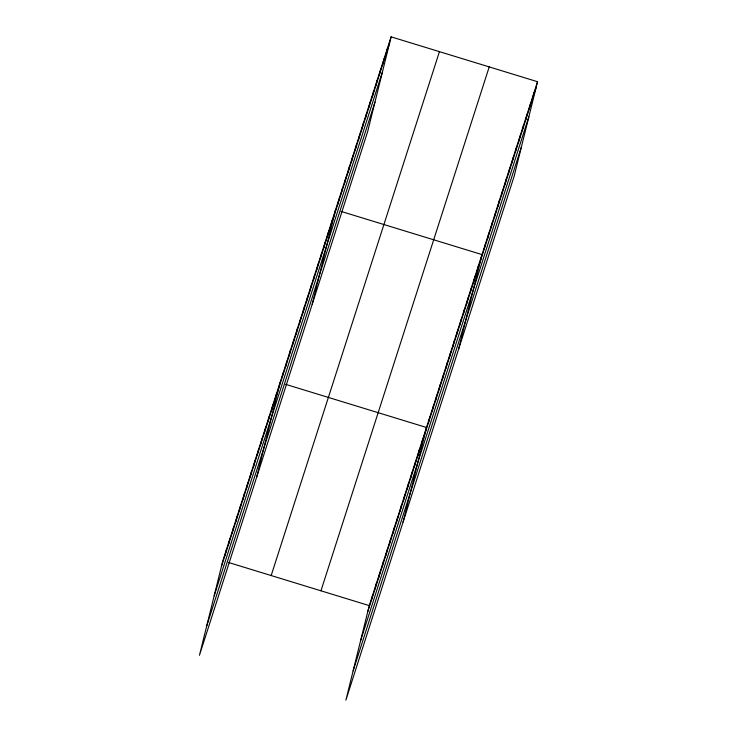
<?xml version="1.0" encoding="UTF-8"?>
<svg xmlns="http://www.w3.org/2000/svg" width="737" height="737" viewBox="0 0 737 737"><rect width="100%" height="100%" fill="white"/><g stroke="black" fill="none" stroke-linecap="round" stroke-linejoin="round"><path stroke-width="1.11" d="M224.997 555.403L226.434 549.609M228.571 544.265L230.008 538.48M232.146 533.137L233.583 527.342M235.72 522.008L237.157 516.213M239.295 510.87L240.732 505.075M242.878 499.741L244.306 493.947M246.453 488.603L247.881 482.809M250.027 477.475L251.455 471.68M253.602 466.337L255.039 460.551M257.176 455.208L258.613 449.413M260.751 444.079L262.188 438.285M264.325 432.941L265.762 427.147M267.909 421.813L269.337 416.018M271.483 410.675L272.911 404.88M275.058 399.546L276.486 393.751M256.669 477.161L280.069 382.623M282.105 377.602L283.533 371.817M285.569 366.805L287.006 361.01M289.042 355.999L290.479 350.204M292.515 345.192L293.943 339.398M295.988 334.386L297.416 328.591M299.452 323.58L300.889 317.785M302.925 312.774L304.363 306.979M306.399 301.967L307.826 296.173M309.862 291.161L311.3 285.376M313.336 280.355L314.773 274.569M316.809 269.558L318.237 263.763M320.282 258.751L321.71 252.957M323.746 247.945L325.183 242.151M327.219 237.139L328.656 231.344M330.692 226.333L332.12 220.538M312.193 304.28L335.593 209.732M337.629 204.72L339.066 198.926M341.102 193.914L342.53 188.128M344.575 183.108L346.003 177.322M348.039 172.311L349.476 166.516M351.512 161.504L352.949 155.71M354.985 150.698L356.413 144.903M358.449 139.892L359.886 134.097M361.922 129.086L363.359 123.291M365.395 118.279L366.823 112.485M368.868 107.473L370.296 101.678M372.332 96.667L373.77 90.872M375.806 85.861L377.243 80.075M379.279 75.054L380.707 69.269M382.743 64.257L384.18 58.463M386.216 53.451L387.653 47.656M391.117 36.85L367.726 131.389L199.46 655.285L222.85 560.746L391.117 36.85L537.54 81.715L514.15 176.254L345.883 700.15L369.274 605.611L537.54 81.715M371.42 600.268L372.848 594.473M374.995 589.139L376.423 583.345M378.569 578.001L380.006 572.207M382.144 566.873L383.581 561.078M385.718 555.735L387.155 549.94M389.293 544.606L390.73 538.811M392.876 533.468L394.304 527.683M396.451 522.34L397.879 516.545M400.025 511.202L401.453 505.416M403.6 500.073L405.037 494.278M407.174 488.944L408.611 483.15M410.749 477.806L412.186 472.012M414.323 466.678L415.76 460.883M417.897 455.54L419.335 449.754M421.481 444.411L422.909 438.616M403.093 522.026L426.483 427.488L285.56 384.299M428.519 422.476L429.957 416.681M431.993 411.67L433.43 405.875M435.466 400.864L436.894 395.069M438.939 390.057L440.367 384.263M442.403 379.251L443.84 373.456M445.876 368.445L447.313 362.65M449.349 357.638L450.777 351.844M452.813 346.832L454.25 341.047M456.286 336.026L457.723 330.24M459.759 325.229L461.196 319.434M463.232 314.423L464.66 308.628M466.696 303.616L468.133 297.822M470.169 292.81L471.606 287.015M473.642 282.004L475.07 276.209M477.106 271.198L478.543 265.403M458.617 349.145L482.016 254.597L341.084 211.418M484.052 249.585L485.49 243.79M487.526 238.779L488.953 232.993M490.989 227.973L492.427 222.187M494.463 217.175L495.9 211.381M497.936 206.369L499.364 200.575M501.409 195.563L502.837 189.768M504.873 184.757L506.31 178.962M508.346 173.95L509.783 168.156M511.819 163.144L513.247 157.35M515.283 152.338L516.72 146.543M518.756 141.532L520.193 135.746M522.229 130.725L523.657 124.94M525.702 119.928L527.13 114.134M529.166 109.122L530.603 103.327M532.639 98.316L534.076 92.521M221.422 566.532L389.689 42.645M214.172 595.818L382.439 71.931M206.701 625.999L374.976 102.102M271.17 575.551L439.436 51.654M320.954 590.798L489.221 66.91M367.846 611.397L536.112 87.51M360.596 640.683L528.862 116.796M353.124 670.863L521.391 146.967M228.341 562.423L369.274 605.611"/></g></svg>
